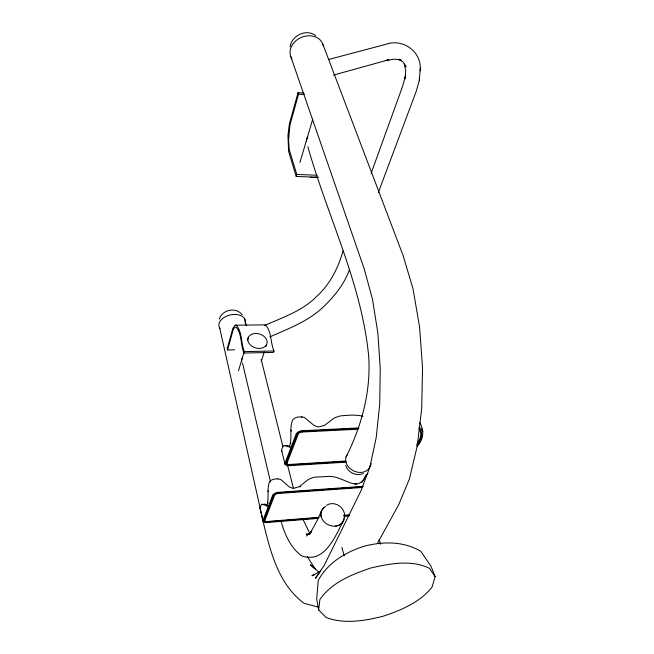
<?xml version="1.0" encoding="UTF-8"?>
<svg xmlns="http://www.w3.org/2000/svg" width="654" height="654" viewBox="0 0 654 654"><rect width="100%" height="100%" fill="white"/><g stroke="black" fill="none" stroke-linecap="round" stroke-linejoin="round"><path stroke-width="0.98" d="M277.827 478.842L275.416 478.99A5.126 2.616 -14.1 0 0 273.119 479.431A5.175 2.641 -14.1 0 0 271.165 480.314A5.126 2.616 -14.1 0 0 269.415 482.153C266.562 489.666 269.464 498.258 266.84 505.722L261.592 504.128L260.047 507.193A4.97 2.453 -13.8 0 0 260.104 508.321A5.019 2.477 -13.8 0 0 260.48 508.771M362.896 416.263L360.199 415.691A37.049 28.735 25.4 0 0 357.468 415.315L351.476 415.086L341.094 415.83A22.261 17.192 24.3 0 0 339.115 416.222L335.126 417.653A18.966 14.633 24.1 0 0 333.916 418.29L324.548 425.345L318.155 427.005L314.108 425.468L304.118 417.252L298.984 416.941A5.502 3.033 -15 0 0 292.485 420.457C289.231 428.73 292.461 438.237 289.469 446.469L288.21 446.747L284.997 445.595L283.435 445.791L281.661 449.412A5.371 2.861 -14.6 0 0 282.07 451.26M378.355 192.44L416.165 91.486L419.288 80.605L419.5 77.957M420.105 70.918C422.476 51.993 403.003 37.883 385.386 44.447L328.333 59.563M419.288 80.605L420.359 67.82M318.661 609.986L319.88 599.546C331.725 582.313 351.917 574.465 370.949 567.942C390.029 563.666 410.941 559.44 429.408 568.261L435.131 576.664L431.992 587.259C419.557 602.587 400.894 610.346 382.639 616.395C364.253 620.834 344.535 624.333 326.248 617.556L318.661 609.986L316.7 599.023L318.22 580.482C327.719 562.783 345.647 552.058 364.319 546.188C383.408 541.308 403.289 541.136 420.792 551.281L431.06 566.372L435.131 576.664M290.057 46.884C291.61 35.463 306.309 28.482 315.686 35.586M303.996 93.072L298.028 92.664L289.338 124.113L287.948 135.533L288.61 151.401L296.197 176.449L318.531 177.324M227.592 349.988L233.135 329.886L234.14 328.112L235.203 327.229L236.282 327.253C242.103 334.178 240.459 345.001 243.95 353.054L273.56 352.4L274.026 350.977C270.266 342.868 271.86 331.553 265.385 324.866L235.187 325.21L232.898 328.161L227.265 348.557L227.592 349.988L234.639 349.833M298.028 92.664L298.526 94.143L289.935 125.078L288.545 140.536L289.281 149.782L296.793 174.43L296.197 176.449M238.514 370.761L244.155 351.639M247.539 340.17L248.381 337.309M299.949 162.462L312.751 119.061M243.95 353.054L244.375 351.623C240.827 343.358 242.462 332.257 236.372 325.226L235.187 325.21M261.24 361.556L264.241 352.073M266.039 346.383L266.644 344.486A9.835 7.227 16.9 0 0 255.559 333.458A9.835 7.227 16.9 0 0 250.278 344.871A9.835 7.227 16.9 0 0 266.644 344.486M343.056 250.956C338.11 268.238 329.788 284.727 316.234 296.859C301.976 311.149 282.454 317.533 264.453 325.553M371.137 173.302L402.692 86.058L405.39 76.142L405.145 78.782L405.693 70.714L404.327 64.018L406.06 66.888L402.921 61.926L399.676 59.849M349.465 269.595C344.511 283.591 335.11 295.477 324.564 305.72C309.407 320.893 289.035 328.439 269.808 336.916M287.122 462.852L298.232 434.125A3.303 1.79 -15.1 0 1 302.115 432.041M321.335 511.33L317.165 520.502L309.612 534.269L311.786 531.35M346.064 456.966C361.875 425.435 371.349 390.356 368.554 354.885C361.245 282.446 327.409 216.106 307.846 146.709M343.734 520.11C335.355 536.018 324.646 564.533 301.249 555.671C290.229 547.071 284.621 534.048 280.942 520.903M370.017 466.367L371.317 463.719M377.693 542.926L398.752 504.618L409.453 478.842L417.285 445.873L421.724 408.022L422.525 367.573L419.582 326.984L413.001 288.757L403.166 255.755L322.945 44.439M219.36 319.062C222.262 309.473 236.307 306.742 242.258 314.868M367.9 473.594L366.542 474.649L363.869 479.178A21.468 17.037 25.4 0 1 363.117 480.289L362.447 481.115A9.066 7.202 26.3 0 1 362.005 481.557L359.283 483.298A19.612 15.533 25.6 0 1 358.343 483.633L354.828 483.886A8.052 6.409 26.3 0 1 354.166 483.813L352.719 483.559A11.617 9.23 26.1 0 1 351.615 483.29L337.938 477.935A23.168 18.827 25.6 0 0 335.314 477.167L332.796 476.668A34.4 28.155 26 0 0 330.245 476.341L314.868 477.15A20.683 16.865 24.7 0 0 313.004 477.567L309.244 479.03A17.617 14.355 24.4 0 0 308.099 479.676L299.189 486.715L293.18 488.44L289.42 487.017L280.844 479.586L277.729 478.842M416.786 444.377C419.451 440.273 423.007 434.027 419.149 429.596M365.112 476.815L365.848 475.899M416.86 445.538C420.236 441.344 423.064 435.646 420.833 430.275L418.912 428.501M417.015 446.559C423.408 439.643 424.773 430.602 419.574 422.378M362.054 482.055L361.899 482.235A9.058 7.202 26.4 0 1 361.752 482.39M306.489 536.059L311.459 531.269M366.583 475.221L365.987 475.777M366.542 474.649L363.313 480.298A21.443 17.029 25.4 0 1 362.929 480.894M262.973 504.438L264.903 504.046L267.715 505.632M300.137 486.887L300.595 486.535M326.477 505.354C334.562 500.016 346.031 507.864 344.445 517.347M314.525 574.727L311.884 575.79L320.485 571.22L315.432 578.234L324.057 565.71L361.073 490.59L369.96 466.793L376.205 437.575L379.704 404.205L380.268 368.611L377.84 332.902L372.478 299.197L364.237 268.949L290.777 56.571M285.512 445.676L287.081 445.48L290.311 446.633M333.417 75.112L388.803 59.759L386.015 60.536L394.534 59.113L401.164 60.152L398.834 59.146M363.338 473.463C356.487 476.57 347.953 472.646 345.737 465.484M319.119 517.298L267.224 521.483A2.984 1.439 -13.9 0 1 264.968 520.167L274.566 495.34A3.074 1.537 -14.2 0 1 278.146 493.468L362.635 487.443M343.546 515.336L349.653 514.837M318.727 517.821L265.728 522.015L264.306 521.352L264.069 520.11L273.871 494.669L275.653 493.443L277.827 492.863L362.275 486.87M344.037 515.777L349.097 515.368M318.645 518.352L266.799 522.546A5.011 2.42 -13.9 0 1 263.014 520.322L272.546 495.479A5.167 2.583 -14.2 0 1 278.579 492.323L363.191 486.331M344.061 516.292L349.146 515.883M345.492 461.029L289.477 464.463A3.196 1.668 -14.6 0 1 287.131 462.86M346.121 461.561L287.866 465.043L286.378 464.226L286.166 462.77L297.521 433.324L299.467 431.942L301.796 431.329L358.94 428.468M345.958 462.174L288.986 465.689A5.371 2.804 -14.6 0 1 285.038 462.999L296.074 434.231A5.551 3 -15.1 0 1 298.028 432.139A5.608 3.033 -15.1 0 1 300.178 431.149M302.647 430.708L358.425 427.929M302.132 432.032L357.836 429.228M244.375 351.623L274.026 350.977M308.933 534.056L306.154 534.065L308.819 534.588M355.294 483.911L355.514 483.919A7.194 5.723 26.4 0 0 356.062 483.919L356.528 483.903L356.111 483.935A16.963 13.432 25.9 0 1 355.294 483.911L354.828 483.886M296.793 174.43L317.125 175.239M301.461 416.827L302.034 416.86M298.526 94.143L304.511 94.552M318.506 607.174L303.971 603.266C279.814 585.232 271.238 554.935 264.396 526.969L219.662 327.867M418.969 426.874L421.176 428.771L422.819 431.714M319.127 572.299L310.429 564.762L314.476 568.579M307.241 556.595L315.285 569.029M309.579 533.051L303.104 519.611M379.14 539.444L380.554 544.242M293.548 488.587L287.49 464.937M341.821 547.161L344.176 555.851M290.932 429.997L291.226 431.125M290.515 442.627L290.809 443.764M289.469 446.469L289.763 447.606M261.175 359.438L282.814 446.208M281.678 450.729L285.038 464.283M244.637 318.792L246.329 325.733M242.503 362.962L270.503 481.908M268.083 490.713L268.336 491.808M267.739 502.337L267.993 503.441M266.84 505.722L267.094 506.825M259.949 507.79L262.9 520.911M292.052 59.024A17.192 14.028 -22.8 0 1 301.568 37.319A17.192 14.028 -22.8 0 1 323.395 46.221M219.989 328.349A13.44 8.502 -12.7 0 1 230.625 314.876A13.44 8.502 -12.7 0 1 245.103 323.174M344.045 518.835A12.05 9.933 26.5 0 1 327.147 524.181A12.05 9.933 26.5 0 1 324.474 507.242M344.159 517.518A12.05 9.933 26.7 0 1 335.347 526.135M321.179 516.627A12.05 9.933 26.7 0 1 325.659 506.539M370.115 466.04A12.892 10.129 25.9 0 1 353.413 470.774A12.892 10.129 25.9 0 1 347.323 454.644M300.161 431.166A5.551 3 -15.1 0 1 302.622 430.716M241.866 361.041A9.63 5.821 -13.5 0 1 242.699 357.37M306.415 141.035A11.862 8.911 -20 0 1 307.838 136.702M316.062 177.062A11.617 7.202 18.2 0 1 310.495 177.201"/></g></svg>
